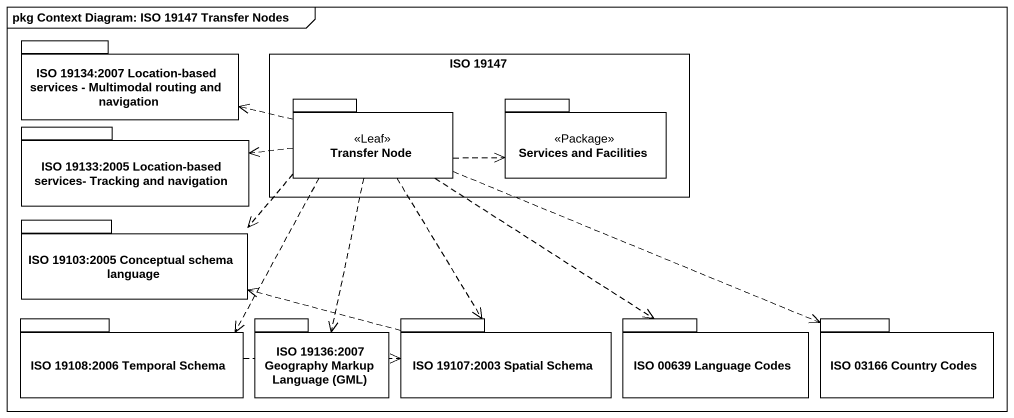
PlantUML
@startuml
mainframe pkg Context Diagram: ISO 19147 Transfer Nodes
package "ISO 19134:2007 Location-based services - Multimodal routing and navigation" as ISO_19134_2007_Location {
}
rectangle "ISO 19147" as ISO_19147 {
  package "Transfer Node" as Transfer_Node <<Leaf>> {
  }
  package "Services and Facilities" as Services_and_Facilities <<Package>> {
  }
}
package "ISO 19133:2005 Location-based services- Tracking and navigation" as ISO_19133_2005_Location {
}
package "ISO 19103:2005 Conceptual schema language" as ISO_19103_2005_Conceptual {
}
package "ISO 19108:2006 Temporal Schema" as ISO_19108_2006_Temporal {
}
package "ISO 19136:2007 Geography Markup Language (GML)" as ISO_19136_2007_Geography {
}
package "ISO 19107:2003 Spatial Schema" as ISO_19107_2003_Spatial {
}
package "ISO 00639 Language Codes" as ISO_00639_Language_Codes {
}
package "ISO 03166 Country Codes" as ISO_03166_Country_Codes {
}
Transfer_Node .left.> ISO_19134_2007_Location
Transfer_Node .left.> ISO_19133_2005_Location
Transfer_Node .right.> Services_and_Facilities
Transfer_Node .left.> ISO_19103_2005_Conceptual
Transfer_Node ..> ISO_19108_2006_Temporal
Transfer_Node ..> ISO_19136_2007_Geography
Transfer_Node ..> ISO_19107_2003_Spatial
Transfer_Node ..> ISO_00639_Language_Codes
Transfer_Node .right.> ISO_03166_Country_Codes
ISO_19108_2006_Temporal .right.> ISO_19107_2003_Spatial
ISO_19107_2003_Spatial .left.> ISO_19103_2005_Conceptual
@enduml
